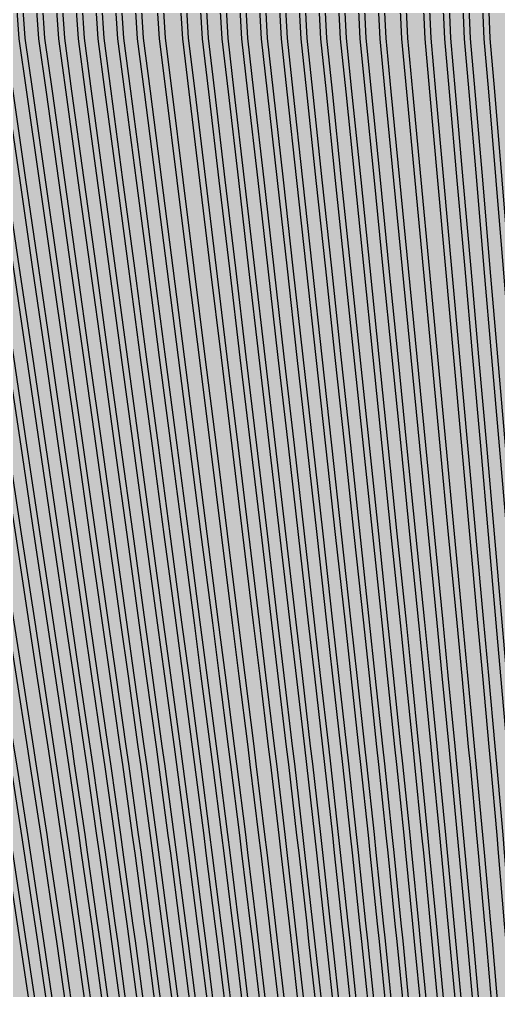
# Model space of a CAD drawing. Header units: metres. Extents: x -7220 to 10980, y -29667 to 1833.
# Drawn here: x 1483.4 to 1652.6, y -16540.7 to -16197.9 of the extents above; entities that cross this region are included whole.
import ezdxf

# ---------------------------------------------------------------- set-up
doc = ezdxf.new("R2010")
doc.units = ezdxf.units.M
doc.layers.add('Metal1', color=4, linetype='CONTINUOUS')
doc.layers.add('Polyimide', color=7, linetype='CONTINUOUS')

msp = doc.modelspace()

# ---------------------------------------------------------------- hatches: boundary and pattern name
at = {"layer": 'Polyimide'}
msp.add_hatch(color=7, dxfattribs=at).paths.add_polyline_path([(4099.45, -13861.55), (4142.64, -14152.77), (4214.18, -14438.35), (4313.36, -14715.55), (4439.24, -14981.69), (4590.59, -15234.21), (4765.97, -15470.68), (4963.68, -15688.82), (5181.82, -15886.53), (5418.29, -16061.91), (5670.81, -16213.26), (5936.95, -16339.14), (6214.15, -16438.32), (6499.73, -16509.85), (6790.95, -16553.05), (7085, -16567.5), (9980.38, -16567.5), (10058.79, -16571.35), (10136.45, -16582.87), (10212.6, -16601.95), (10286.52, -16628.4), (10357.49, -16661.96), (10424.83, -16702.32), (10487.89, -16749.09), (10546.06, -16801.81), (10598.78, -16859.98), (10645.55, -16923.04), (10685.91, -16990.38), (10719.48, -17061.35), (10745.93, -17135.27), (10765, -17211.43), (10776.52, -17289.08), (10780.38, -17367.5), (10780.38, -21957.3), (10741.61, -22012.91), (10705.97, -22070.59), (10673.58, -22130.14), (10644.53, -22191.39), (10618.92, -22254.16), (10596.82, -22318.25), (10578.3, -22383.46), (10563.41, -22449.6), (10552.21, -22516.46), (10544.72, -22583.84), (10540.97, -22651.53), (10540.97, -22719.32), (10544.72, -22787.01), (10552.21, -22854.38), (10563.41, -22921.24), (10578.3, -22987.38), (10596.82, -23052.6), (10618.92, -23116.68), (10644.53, -23179.45), (10673.58, -23240.71), (10705.97, -23300.26), (10741.61, -23357.93), (10780.38, -23413.54), (10780.38, -28667.5), (10776.52, -28745.91), (10765, -28823.57), (10745.93, -28899.73), (10719.48, -28973.65), (10685.91, -29044.62), (10645.55, -29111.96), (10598.78, -29175.01), (10546.06, -29233.19), (10487.89, -29285.91), (10424.83, -29332.68), (10357.49, -29373.04), (10286.52, -29406.6), (10212.6, -29433.05), (10136.45, -29452.13), (10058.79, -29463.65), (9980.38, -29467.5), (-6219.63, -29467.5), (-6298.04, -29463.65), (-6375.7, -29452.13), (-6451.85, -29433.05), (-6525.77, -29406.6), (-6596.74, -29373.04), (-6664.08, -29332.68), (-6727.14, -29285.91), (-6785.31, -29233.19), (-6838.03, -29175.01), (-6884.8, -29111.96), (-6925.16, -29044.62), (-6958.73, -28973.65), (-6985.18, -28899.73), (-7004.25, -28823.57), (-7015.77, -28745.91), (-7019.63, -28667.5), (-7019.63, -23426.32), (-6979.36, -23370.07), (-6942.33, -23311.63), (-6908.66, -23251.2), (-6878.45, -23188.96), (-6851.81, -23125.12), (-6828.81, -23059.88), (-6809.53, -22993.44), (-6794.04, -22926.02), (-6782.37, -22857.83), (-6774.57, -22789.09), (-6770.67, -22720.02), (-6770.67, -22650.84), (-6774.57, -22581.77), (-6782.37, -22513.03), (-6794.04, -22444.84), (-6809.53, -22377.42), (-6828.81, -22310.98), (-6851.81, -22245.74), (-6878.45, -22181.89), (-6908.66, -22119.66), (-6942.33, -22059.22), (-6979.36, -22000.79), (-7019.63, -21944.54), (-7019.63, -17367.5), (-7015.77, -17289.08), (-7004.25, -17211.43), (-6985.18, -17135.27), (-6958.73, -17061.35), (-6925.16, -16990.38), (-6884.8, -16923.04), (-6838.03, -16859.98), (-6785.31, -16801.81), (-6727.14, -16749.09), (-6664.08, -16702.32), (-6596.74, -16661.96), (-6525.77, -16628.4), (-6451.85, -16601.95), (-6375.7, -16582.87), (-6298.04, -16571.35), (-6219.63, -16567.5), (-3314, -16567.5), (-3019.95, -16553.05), (-2728.73, -16509.85), (-2443.15, -16438.32), (-2165.95, -16339.14), (-1899.81, -16213.26), (-1647.29, -16061.91), (-1410.82, -15886.53), (-1192.68, -15688.82), (-994.97, -15470.68), (-819.59, -15234.21), (-668.24, -14981.69), (-542.36, -14715.55), (-443.18, -14438.35), (-371.64, -14152.77), (-328.45, -13861.55), (-314, -13567.5), (-314, -13373.48), (-317.45, -13328.11), (-327.72, -13283.78), (-344.58, -13241.52), (-367.63, -13202.3), (-396.35, -13167.01), (-430.08, -13136.47), (-468.03, -13111.38), (-509.35, -13092.32), (-509.35, -13092.32), (-578.18, -13061.27), (-642.2, -13021.24), (-700.26, -12972.96), (-751.3, -12917.31), (-794.39, -12855.3), (-828.74, -12788.06), (-853.73, -12716.8), (-868.91, -12642.84), (-874, -12567.5), (-868.91, -12492.16), (-853.73, -12418.19), (-828.74, -12346.94), (-794.39, -12279.7), (-751.3, -12217.69), (-700.26, -12162.04), (-642.2, -12113.76), (-578.18, -12073.73), (-509.35, -12042.68), (-509.35, -12042.68), (-468.03, -12023.62), (-430.08, -11998.53), (-396.35, -11967.99), (-367.63, -11932.7), (-344.58, -11893.47), (-327.72, -11851.21), (-317.45, -11806.89), (-314, -11761.52), (-314, -11074.31), (-317.45, -11028.94), (-327.72, -10984.62), (-344.58, -10942.36), (-367.63, -10903.13), (-396.35, -10867.84), (-430.08, -10837.3), (-468.03, -10812.21), (-509.35, -10793.16), (-509.35, -10793.16), (-578.18, -10762.1), (-642.2, -10722.07), (-700.26, -10673.8), (-751.3, -10618.15), (-794.39, -10556.13), (-828.74, -10488.89), (-853.73, -10417.64), (-868.91, -10343.67), (-874, -10268.33), (-868.91, -10192.99), (-853.73, -10119.03), (-828.74, -10047.77), (-794.39, -9980.53), (-751.3, -9918.52), (-700.26, -9862.87), (-642.2, -9814.59), (-578.18, -9774.56), (-509.35, -9743.51), (-509.35, -9743.51), (-468.03, -9724.45), (-430.08, -9699.36), (-396.35, -9668.82), (-367.63, -9633.53), (-344.58, -9594.31), (-327.72, -9552.05), (-317.45, -9507.72), (-314, -9462.35), (-314, -8775.14), (-317.45, -8729.78), (-327.72, -8685.45), (-344.58, -8643.19), (-367.63, -8603.96), (-396.35, -8568.68), (-430.08, -8538.14), (-468.03, -8513.05), (-509.35, -8493.99), (-509.35, -8493.99), (-578.18, -8462.94), (-642.2, -8422.91), (-700.26, -8374.63), (-751.3, -8318.98), (-794.39, -8256.97), (-828.74, -8189.73), (-853.73, -8118.47), (-868.91, -8044.5), (-874, -7969.17), (-868.91, -7893.83), (-853.73, -7819.86), (-828.74, -7748.61), (-794.39, -7681.36), (-751.3, -7619.35), (-700.26, -7563.7), (-642.2, -7515.42), (-578.18, -7475.4), (-509.35, -7444.34), (-509.35, -7444.34), (-468.03, -7425.28), (-430.08, -7400.2), (-396.35, -7369.66), (-367.63, -7334.37), (-344.58, -7295.14), (-327.72, -7252.88), (-317.45, -7208.56), (-314, -7163.19), (-314, -6475.98), (-317.45, -6430.61), (-327.72, -6386.29), (-344.58, -6344.02), (-367.63, -6304.8), (-396.35, -6269.51), (-430.08, -6238.97), (-468.03, -6213.88), (-509.35, -6194.82), (-509.35, -6194.82), (-578.18, -6163.77), (-642.2, -6123.74), (-700.26, -6075.46), (-751.3, -6019.81), (-794.39, -5957.8), (-828.74, -5890.56), (-853.73, -5819.31), (-868.91, -5745.34), (-874, -5670), (-868.91, -5594.66), (-853.73, -5520.69), (-828.74, -5449.44), (-794.39, -5382.2), (-751.3, -5320.19), (-700.26, -5264.54), (-642.2, -5216.26), (-578.18, -5176.23), (-509.35, -5145.18), (-509.35, -5145.18), (-468.03, -5126.12), (-430.08, -5101.03), (-396.35, -5070.49), (-367.63, -5035.2), (-344.58, -4995.98), (-327.72, -4953.71), (-317.45, -4909.39), (-314, -4864.02), (-314, 380), (-314, 1532.5), (-269, 1532.5), (-268.78, 1525.63), (-268.1, 1518.79), (-266.98, 1512.02), (-265.42, 1505.32), (-263.43, 1498.75), (-261.01, 1492.32), (-258.17, 1486.06), (-254.93, 1480), (-251.3, 1474.17), (-247.3, 1468.58), (-242.94, 1463.27), (-238.25, 1458.25), (-233.23, 1453.56), (-227.92, 1449.2), (-222.33, 1445.2), (-216.5, 1441.57), (-210.44, 1438.33), (-204.18, 1435.49), (-197.75, 1433.07), (-191.18, 1431.08), (-184.48, 1429.52), (-177.71, 1428.4), (-170.87, 1427.72), (-164, 1427.5), (-157.13, 1427.72), (-150.29, 1428.4), (-143.52, 1429.52), (-136.82, 1431.08), (-130.25, 1433.07), (-123.82, 1435.49), (-117.56, 1438.33), (-111.5, 1441.57), (-105.67, 1445.2), (-100.08, 1449.2), (-94.77, 1453.56), (-89.75, 1458.25), (-85.06, 1463.27), (-80.7, 1468.58), (-76.7, 1474.17), (-73.07, 1480), (-69.83, 1486.06), (-66.99, 1492.32), (-64.57, 1498.75), (-62.58, 1505.32), (-61.02, 1512.02), (-59.9, 1518.79), (-59.22, 1525.63), (-59, 1532.5), (1786, 1532.5), (3835, 1532.5), (3835.21, 1539.04), (3835.86, 1545.55), (3836.92, 1552.01), (3838.41, 1558.38), (3840.31, 1564.64), (3842.61, 1570.77), (3845.31, 1576.73), (3848.4, 1582.5), (3851.85, 1588.06), (3855.66, 1593.38), (3859.82, 1598.43), (3864.29, 1603.21), (3869.07, 1607.68), (3874.12, 1611.84), (3879.44, 1615.65), (3885, 1619.1), (3890.77, 1622.19), (3896.73, 1624.89), (3902.86, 1627.19), (3909.12, 1629.09), (3915.49, 1630.58), (3921.95, 1631.64), (3928.46, 1632.29), (3935, 1632.5), (3941.54, 1632.29), (3948.05, 1631.64), (3954.51, 1630.58), (3960.88, 1629.09), (3967.14, 1627.19), (3973.27, 1624.89), (3979.23, 1622.19), (3985, 1619.1), (3990.56, 1615.65), (3995.88, 1611.84), (4000.93, 1607.68), (4005.71, 1603.21), (4010.18, 1598.43), (4014.34, 1593.38), (4018.15, 1588.06), (4021.6, 1582.5), (4024.69, 1576.73), (4027.39, 1570.77), (4029.69, 1564.64), (4031.59, 1558.38), (4033.08, 1552.01), (4034.14, 1545.55), (4034.79, 1539.04), (4035, 1532.5), (4085, 1532.5), (4085, 380), (4085, 330), (4085, -4864.02), (4088.45, -4909.39), (4098.72, -4953.71), (4115.58, -4995.98), (4138.63, -5035.2), (4167.35, -5070.49), (4201.08, -5101.03), (4239.03, -5126.12), (4280.35, -5145.18), (4280.35, -5145.18), (4349.18, -5176.23), (4413.2, -5216.26), (4471.26, -5264.54), (4522.3, -5320.19), (4565.39, -5382.2), (4599.74, -5449.44), (4624.73, -5520.69), (4639.91, -5594.66), (4645, -5670), (4639.91, -5745.34), (4624.73, -5819.31), (4599.74, -5890.56), (4565.39, -5957.8), (4522.3, -6019.81), (4471.26, -6075.46), (4413.2, -6123.74), (4349.18, -6163.77), (4280.35, -6194.82), (4239.03, -6213.88), (4201.08, -6238.97), (4167.35, -6269.51), (4138.63, -6304.8), (4115.58, -6344.02), (4098.72, -6386.29), (4088.45, -6430.61), (4085, -6475.98), (4085, -13567.5), (4099.45, -13861.55)])

# ---------------------------------------------------------------- linework, layer by layer
at = {"layer": 'Metal1'}
for points in [[(1487.37, -16548.42), (1483.66, -16523.43), (1482.72, -16517.18), (1478.88, -16492.2), (1477.91, -16485.94), (1473.95, -16460.96), (1472.95, -16454.71), (1468.92, -16429.72), (1465.88, -16410.97), (1460.83, -16379.73), (1455.78, -16348.49), (1450.73, -16317.25), (1445.67, -16286.01), (1440.62, -16254.76), (1435.57, -16223.52), (1432.53, -16204.74), (1430.48, -16179.51), (1429.75, -15692.12)], [(1433.25, -15692.12), (1432.52, -16179.42), (1434.51, -16204.5), (1437.54, -16223.2), (1442.59, -16254.45), (1447.65, -16285.69), (1452.7, -16316.93), (1457.75, -16348.17), (1462.81, -16379.41), (1467.86, -16410.65), (1470.89, -16429.4), (1474.92, -16454.39), (1475.93, -16460.65), (1479.88, -16485.63), (1480.86, -16491.89), (1484.69, -16516.88), (1485.64, -16523.14), (1489.35, -16548.12)], [(1493.54, -16548.41), (1489.88, -16523.43), (1488.95, -16517.18), (1485.17, -16492.2), (1484.21, -16485.94), (1480.31, -16460.96), (1479.32, -16454.7), (1475.35, -16429.71), (1472.37, -16410.97), (1467.39, -16379.73), (1462.41, -16348.48), (1457.43, -16317.24), (1452.45, -16286), (1447.47, -16254.76), (1442.49, -16223.52), (1439.5, -16204.74), (1437.48, -16179.51), (1436.75, -15692.12)], [(1440.25, -15692.12), (1439.52, -16179.43), (1441.49, -16204.5), (1444.47, -16223.21), (1449.45, -16254.45), (1454.42, -16285.69), (1459.4, -16316.93), (1464.38, -16348.17), (1469.36, -16379.41), (1474.34, -16410.65), (1477.33, -16429.4), (1481.3, -16454.39), (1482.29, -16460.65), (1486.19, -16485.63), (1487.15, -16491.89), (1490.93, -16516.88), (1491.86, -16523.14), (1495.52, -16548.13)], [(1500.14, -16548.41), (1496.56, -16523.43), (1495.65, -16517.17), (1491.95, -16492.19), (1491, -16485.94), (1487.19, -16460.96), (1486.22, -16454.7), (1482.33, -16429.71), (1479.4, -16410.96), (1474.52, -16379.72), (1469.65, -16348.48), (1464.77, -16317.24), (1459.89, -16286), (1455.02, -16254.76), (1450.14, -16223.52), (1447.21, -16204.74), (1445.23, -16179.51), (1444.5, -15692.12)], [(1448, -15692.12), (1447.27, -16179.44), (1449.19, -16204.5), (1452.12, -16223.21), (1456.99, -16254.45), (1461.87, -16285.69), (1466.75, -16316.93), (1471.62, -16348.17), (1476.5, -16379.41), (1481.38, -16410.66), (1484.3, -16429.4), (1488.19, -16454.39), (1489.16, -16460.65), (1492.98, -16485.64), (1493.92, -16491.9), (1497.63, -16516.88), (1498.54, -16523.14), (1502.12, -16548.13)], [(1507.04, -16548.41), (1503.54, -16523.42), (1502.65, -16517.17), (1499.04, -16492.19), (1498.12, -16485.93), (1494.4, -16460.95), (1493.45, -16454.7), (1489.66, -16429.71), (1486.81, -16410.96), (1482.05, -16379.72), (1477.29, -16348.48), (1472.54, -16317.24), (1467.78, -16286), (1463.02, -16254.76), (1458.27, -16223.51), (1455.41, -16204.73), (1453.48, -16179.52), (1452.75, -15692.12)], [(1456.25, -15692.12), (1455.52, -16179.44), (1457.4, -16204.51), (1460.25, -16223.21), (1465, -16254.45), (1469.76, -16285.7), (1474.52, -16316.94), (1479.27, -16348.18), (1484.03, -16379.42), (1488.79, -16410.66), (1491.64, -16429.41), (1495.43, -16454.4), (1496.38, -16460.65), (1500.1, -16485.64), (1501.02, -16491.9), (1504.63, -16516.89), (1505.52, -16523.14), (1509.02, -16548.13)], [(1513.2, -16548.4), (1509.76, -16523.42), (1508.89, -16517.17), (1505.33, -16492.19), (1504.43, -16485.93), (1500.76, -16460.95), (1499.83, -16454.69), (1496.1, -16429.7), (1493.29, -16410.96), (1488.61, -16379.72), (1483.92, -16348.48), (1479.24, -16317.23), (1474.56, -16285.99), (1469.88, -16254.75), (1465.19, -16223.51), (1462.38, -16204.73), (1460.48, -16179.52), (1459.75, -15692.12)], [(1463.25, -15692.12), (1462.52, -16179.45), (1464.37, -16204.51), (1467.17, -16223.22), (1471.85, -16254.46), (1476.54, -16285.7), (1481.22, -16316.94), (1485.9, -16348.18), (1490.58, -16379.42), (1495.27, -16410.66), (1498.08, -16429.41), (1501.81, -16454.4), (1502.74, -16460.66), (1506.41, -16485.64), (1507.31, -16491.9), (1510.87, -16516.89), (1511.74, -16523.15), (1515.18, -16548.13)], [(1519.37, -16548.4), (1515.98, -16523.42), (1515.12, -16517.17), (1511.62, -16492.18), (1510.73, -16485.93), (1507.13, -16460.95), (1506.21, -16454.69), (1502.53, -16429.7), (1499.77, -16410.96), (1495.16, -16379.71), (1490.55, -16348.47), (1485.94, -16317.23), (1481.34, -16285.99), (1476.73, -16254.75), (1472.12, -16223.51), (1469.35, -16204.73), (1467.48, -16179.53), (1466.75, -15692.12)], [(1470.25, -15692.12), (1469.52, -16179.45), (1471.34, -16204.51), (1474.1, -16223.22), (1478.71, -16254.46), (1483.31, -16285.7), (1487.92, -16316.94), (1492.53, -16348.18), (1497.14, -16379.42), (1501.75, -16410.66), (1504.51, -16429.41), (1508.19, -16454.4), (1509.11, -16460.66), (1512.71, -16485.65), (1513.6, -16491.9), (1517.1, -16516.89), (1517.96, -16523.15), (1521.35, -16548.14)], [(1525.53, -16548.4), (1522.2, -16523.42), (1521.36, -16517.16), (1517.91, -16492.18), (1517.04, -16485.93), (1513.49, -16460.94), (1512.59, -16454.69), (1508.97, -16429.7), (1506.25, -16410.95), (1501.72, -16379.71), (1497.18, -16348.47), (1492.65, -16317.23), (1488.11, -16285.99), (1483.58, -16254.75), (1479.04, -16223.51), (1476.32, -16204.73), (1474.48, -16179.53), (1473.75, -15692.12)], [(1477.25, -15692.12), (1476.52, -16179.46), (1478.31, -16204.51), (1481.02, -16223.22), (1485.56, -16254.46), (1490.09, -16285.7), (1494.63, -16316.94), (1499.16, -16348.18), (1503.7, -16379.42), (1508.23, -16410.67), (1510.95, -16429.41), (1514.57, -16454.4), (1515.47, -16460.66), (1519.02, -16485.65), (1519.89, -16491.91), (1523.34, -16516.89), (1524.18, -16523.15), (1527.52, -16548.14)], [(1531.7, -16548.4), (1528.42, -16523.41), (1527.59, -16517.16), (1524.2, -16492.18), (1523.34, -16485.92), (1519.85, -16460.94), (1518.96, -16454.69), (1515.41, -16429.7), (1512.73, -16410.95), (1508.27, -16379.71), (1503.81, -16348.47), (1499.35, -16317.23), (1494.89, -16285.99), (1490.43, -16254.75), (1485.97, -16223.51), (1483.29, -16204.73), (1481.48, -16179.54), (1480.75, -15692.12)], [(1484.25, -15692.12), (1483.52, -16179.46), (1485.28, -16204.51), (1487.95, -16223.22), (1492.41, -16254.46), (1496.87, -16285.7), (1501.33, -16316.95), (1505.79, -16348.19), (1510.25, -16379.43), (1514.71, -16410.67), (1517.39, -16429.41), (1520.94, -16454.41), (1521.83, -16460.66), (1525.32, -16485.65), (1526.19, -16491.91), (1529.57, -16516.9), (1530.41, -16523.15), (1533.68, -16548.14)], [(1537.87, -16548.4), (1534.64, -16523.41), (1533.82, -16517.16), (1530.49, -16492.18), (1529.65, -16485.92), (1526.21, -16460.94), (1525.34, -16454.68), (1521.84, -16429.69), (1519.21, -16410.95), (1514.83, -16379.71), (1510.44, -16348.47), (1506.05, -16317.23), (1501.67, -16285.98), (1497.28, -16254.74), (1492.9, -16223.5), (1490.26, -16204.72), (1488.48, -16179.54), (1487.75, -15692.12)], [(1491.25, -15692.12), (1490.52, -16179.47), (1492.25, -16204.51), (1494.88, -16223.22), (1499.26, -16254.47), (1503.65, -16285.71), (1508.03, -16316.95), (1512.42, -16348.19), (1516.81, -16379.43), (1521.19, -16410.67), (1523.82, -16429.42), (1527.32, -16454.41), (1528.19, -16460.66), (1531.63, -16485.65), (1532.48, -16491.91), (1535.81, -16516.9), (1536.63, -16523.15), (1539.85, -16548.14)], [(1544.03, -16548.39), (1540.86, -16523.41), (1540.06, -16517.16), (1536.78, -16492.17), (1535.95, -16485.92), (1532.58, -16460.94), (1531.72, -16454.68), (1528.28, -16429.69), (1525.69, -16410.95), (1521.38, -16379.71), (1517.07, -16348.46), (1512.76, -16317.22), (1508.45, -16285.98), (1504.13, -16254.74), (1499.82, -16223.5), (1497.23, -16204.72), (1495.48, -16179.54), (1494.75, -15692.12)], [(1498.25, -15692.12), (1497.52, -16179.47), (1499.22, -16204.52), (1501.8, -16223.23), (1506.11, -16254.47), (1510.43, -16285.71), (1514.74, -16316.95), (1519.05, -16348.19), (1523.36, -16379.43), (1527.67, -16410.67), (1530.26, -16429.42), (1533.7, -16454.41), (1534.56, -16460.67), (1537.93, -16485.65), (1538.77, -16491.91), (1542.04, -16516.9), (1542.85, -16523.16), (1546.02, -16548.14)], [(1550.2, -16548.39), (1547.08, -16523.41), (1546.29, -16517.16), (1543.07, -16492.17), (1542.26, -16485.92), (1538.94, -16460.93), (1538.1, -16454.68), (1534.72, -16429.69), (1532.17, -16410.94), (1527.94, -16379.7), (1523.7, -16348.46), (1519.46, -16317.22), (1515.22, -16285.98), (1510.98, -16254.74), (1506.75, -16223.5), (1504.2, -16204.72), (1502.48, -16179.55), (1501.75, -15692.12)], [(1505.25, -15692.12), (1504.52, -16179.48), (1506.19, -16204.52), (1508.73, -16223.23), (1512.97, -16254.47), (1517.2, -16285.71), (1521.44, -16316.95), (1525.68, -16348.19), (1529.92, -16379.43), (1534.16, -16410.67), (1536.7, -16429.42), (1540.08, -16454.41), (1540.92, -16460.67), (1544.24, -16485.66), (1545.06, -16491.91), (1548.28, -16516.9), (1549.07, -16523.16), (1552.18, -16548.15)], [(1556.36, -16548.39), (1553.3, -16523.41), (1552.53, -16517.15), (1549.37, -16492.17), (1548.56, -16485.92), (1545.3, -16460.93), (1544.47, -16454.68), (1541.15, -16429.69), (1538.66, -16410.94), (1534.49, -16379.7), (1530.33, -16348.46), (1526.16, -16317.22), (1522, -16285.98), (1517.84, -16254.74), (1513.67, -16223.5), (1511.17, -16204.72), (1509.48, -16179.55), (1508.75, -15692.12)], [(1512.25, -15692.12), (1511.52, -16179.48), (1513.16, -16204.52), (1515.66, -16223.23), (1519.82, -16254.47), (1523.98, -16285.71), (1528.15, -16316.95), (1532.31, -16348.2), (1536.47, -16379.44), (1540.64, -16410.68), (1543.14, -16429.42), (1546.46, -16454.42), (1547.28, -16460.67), (1550.55, -16485.66), (1551.35, -16491.92), (1554.51, -16516.9), (1555.29, -16523.16), (1558.35, -16548.15)], [(1562.53, -16548.39), (1559.52, -16523.4), (1558.76, -16517.15), (1555.66, -16492.17), (1554.87, -16485.91), (1551.66, -16460.93), (1550.85, -16454.68), (1547.59, -16429.68), (1545.14, -16410.94), (1541.05, -16379.7), (1536.96, -16348.46), (1532.87, -16317.22), (1528.78, -16285.98), (1524.69, -16254.73), (1520.6, -16223.49), (1518.14, -16204.72), (1516.48, -16179.55), (1515.75, -15692.12)], [(1519.25, -15692.12), (1518.52, -16179.49), (1520.13, -16204.52), (1522.58, -16223.23), (1526.67, -16254.47), (1530.76, -16285.72), (1534.85, -16316.96), (1538.94, -16348.2), (1543.03, -16379.44), (1547.12, -16410.68), (1549.57, -16429.43), (1552.83, -16454.42), (1553.65, -16460.67), (1556.85, -16485.66), (1557.64, -16491.92), (1560.74, -16516.91), (1561.51, -16523.16), (1564.51, -16548.15)], [(1568.69, -16548.39), (1565.74, -16523.4), (1564.99, -16517.15), (1561.95, -16492.16), (1561.17, -16485.91), (1558.03, -16460.93), (1557.23, -16454.67), (1554.03, -16429.68), (1551.62, -16410.94), (1547.6, -16379.7), (1543.59, -16348.45), (1539.57, -16317.21), (1535.55, -16285.97), (1531.54, -16254.73), (1527.52, -16223.49), (1525.11, -16204.72), (1523.48, -16179.56), (1522.75, -15692.12)], [(1526.25, -15692.12), (1525.52, -16179.49), (1527.1, -16204.52), (1529.51, -16223.24), (1533.52, -16254.48), (1537.54, -16285.72), (1541.55, -16316.96), (1545.57, -16348.2), (1549.59, -16379.44), (1553.6, -16410.68), (1556.01, -16429.43), (1559.21, -16454.42), (1560.01, -16460.67), (1563.16, -16485.66), (1563.93, -16491.92), (1566.98, -16516.91), (1567.73, -16523.16), (1570.68, -16548.15)], [(1575.3, -16548.38), (1572.42, -16523.4), (1571.69, -16517.15), (1568.72, -16492.16), (1567.96, -16485.91), (1564.9, -16460.92), (1564.12, -16454.67), (1561, -16429.68), (1558.65, -16410.93), (1554.74, -16379.69), (1550.83, -16348.45), (1546.91, -16317.21), (1543, -16285.97), (1539.09, -16254.73), (1535.17, -16223.49), (1532.82, -16204.71), (1531.23, -16179.56), (1530.5, -15692.12)], [(1534, -15692.12), (1533.27, -16179.5), (1534.81, -16204.53), (1537.16, -16223.24), (1541.07, -16254.48), (1544.98, -16285.72), (1548.9, -16316.96), (1552.81, -16348.2), (1556.72, -16379.44), (1560.64, -16410.68), (1562.99, -16429.43), (1566.11, -16454.42), (1566.89, -16460.68), (1569.95, -16485.67), (1570.71, -16491.92), (1573.68, -16516.91), (1574.41, -16523.17), (1577.28, -16548.16)], [(1582.19, -16548.38), (1579.4, -16523.39), (1578.7, -16517.14), (1575.82, -16492.16), (1575.08, -16485.9), (1572.12, -16460.92), (1571.36, -16454.67), (1568.34, -16429.68), (1566.06, -16410.93), (1562.27, -16379.69), (1558.47, -16348.45), (1554.68, -16317.21), (1550.89, -16285.97), (1547.09, -16254.73), (1543.3, -16223.48), (1541.02, -16204.71), (1539.48, -16179.57), (1538.75, -15692.12)], [(1542.25, -15692.12), (1541.52, -16179.5), (1543.01, -16204.53), (1545.29, -16223.24), (1549.08, -16254.48), (1552.87, -16285.73), (1556.67, -16316.97), (1560.46, -16348.21), (1564.25, -16379.45), (1568.05, -16410.69), (1570.32, -16429.43), (1573.35, -16454.43), (1574.1, -16460.68), (1577.07, -16485.67), (1577.8, -16491.93), (1580.68, -16516.91), (1581.39, -16523.17), (1584.18, -16548.16)], [(1588.36, -16548.38), (1585.63, -16523.39), (1584.93, -16517.14), (1582.11, -16492.15), (1581.39, -16485.9), (1578.48, -16460.92), (1577.74, -16454.66), (1574.77, -16429.67), (1572.54, -16410.93), (1568.82, -16379.69), (1565.1, -16348.45), (1561.38, -16317.2), (1557.66, -16285.96), (1553.95, -16254.72), (1550.23, -16223.48), (1547.99, -16204.71), (1546.48, -16179.57), (1545.75, -15692.12)], [(1549.25, -15692.12), (1548.52, -16179.51), (1549.98, -16204.53), (1552.21, -16223.25), (1555.93, -16254.49), (1559.65, -16285.73), (1563.37, -16316.97), (1567.09, -16348.21), (1570.81, -16379.45), (1574.53, -16410.69), (1576.76, -16429.44), (1579.72, -16454.43), (1580.46, -16460.68), (1583.38, -16485.67), (1584.09, -16491.93), (1586.92, -16516.92), (1587.61, -16523.17), (1590.35, -16548.16)], [(1594.52, -16548.38), (1591.85, -16523.39), (1591.16, -16517.14), (1588.4, -16492.15), (1587.69, -16485.9), (1584.84, -16460.91), (1584.12, -16454.66), (1581.21, -16429.67), (1579.02, -16410.93), (1575.38, -16379.68), (1571.73, -16348.44), (1568.09, -16317.2), (1564.44, -16285.96), (1560.8, -16254.72), (1557.15, -16223.48), (1554.96, -16204.71), (1553.48, -16179.57), (1552.75, -15692.12)], [(1556.25, -15692.12), (1555.52, -16179.51), (1556.95, -16204.53), (1559.14, -16223.25), (1562.78, -16254.49), (1566.43, -16285.73), (1570.07, -16316.97), (1573.72, -16348.21), (1577.36, -16379.45), (1581.01, -16410.69), (1583.2, -16429.44), (1586.1, -16454.43), (1586.83, -16460.69), (1589.68, -16485.67), (1590.39, -16491.93), (1593.15, -16516.92), (1593.83, -16523.17), (1596.51, -16548.16)], [(1600.69, -16548.37), (1598.07, -16523.39), (1597.4, -16517.14), (1594.69, -16492.15), (1594, -16485.9), (1591.2, -16460.91), (1590.49, -16454.66), (1587.65, -16429.67), (1585.5, -16410.92), (1581.93, -16379.68), (1578.36, -16348.44), (1574.79, -16317.2), (1571.22, -16285.96), (1567.65, -16254.72), (1564.08, -16223.48), (1561.93, -16204.7), (1560.48, -16179.57), (1559.75, -15692.12)], [(1563.25, -15692.12), (1562.52, -16179.52), (1563.93, -16204.53), (1566.06, -16223.25), (1569.64, -16254.49), (1573.21, -16285.73), (1576.78, -16316.97), (1580.35, -16348.21), (1583.92, -16379.45), (1587.49, -16410.7), (1589.63, -16429.44), (1592.48, -16454.43), (1593.19, -16460.69), (1595.99, -16485.68), (1596.68, -16491.93), (1599.39, -16516.92), (1600.05, -16523.18), (1602.68, -16548.17)], [(1606.86, -16548.37), (1604.29, -16523.38), (1603.63, -16517.13), (1600.98, -16492.15), (1600.3, -16485.9), (1597.57, -16460.91), (1596.87, -16454.66), (1594.08, -16429.67), (1591.98, -16410.92), (1588.49, -16379.68), (1584.99, -16348.44), (1581.49, -16317.2), (1578, -16285.96), (1574.5, -16254.72), (1571, -16223.48), (1568.9, -16204.7), (1567.48, -16179.58), (1566.75, -15692.12)], [(1570.25, -15692.12), (1569.52, -16179.52), (1570.9, -16204.54), (1572.99, -16223.25), (1576.49, -16254.49), (1579.98, -16285.73), (1583.48, -16316.98), (1586.98, -16348.22), (1590.47, -16379.46), (1593.97, -16410.7), (1596.07, -16429.44), (1598.86, -16454.44), (1599.55, -16460.69), (1602.29, -16485.68), (1602.97, -16491.93), (1605.62, -16516.92), (1606.28, -16523.18), (1608.85, -16548.17)], [(1613.02, -16548.37), (1610.51, -16523.38), (1609.87, -16517.13), (1607.27, -16492.14), (1606.61, -16485.89), (1603.93, -16460.91), (1603.25, -16454.65), (1600.52, -16429.66), (1598.47, -16410.92), (1595.04, -16379.68), (1591.62, -16348.44), (1588.2, -16317.2), (1584.77, -16285.95), (1581.35, -16254.71), (1577.93, -16223.47), (1575.87, -16204.7), (1574.48, -16179.58), (1573.75, -15692.12)], [(1577.25, -15692.12), (1576.52, -16179.52), (1577.87, -16204.54), (1579.92, -16223.25), (1583.34, -16254.5), (1586.76, -16285.74), (1590.18, -16316.98), (1593.61, -16348.22), (1597.03, -16379.46), (1600.45, -16410.7), (1602.51, -16429.45), (1605.24, -16454.44), (1605.92, -16460.69), (1608.6, -16485.68), (1609.26, -16491.94), (1611.86, -16516.93), (1612.5, -16523.18), (1615.01, -16548.17)], [(1619.19, -16548.37), (1616.73, -16523.38), (1616.1, -16517.13), (1613.56, -16492.14), (1612.91, -16485.89), (1610.29, -16460.9), (1609.63, -16454.65), (1606.96, -16429.66), (1604.95, -16410.92), (1601.6, -16379.67), (1598.25, -16348.43), (1594.9, -16317.19), (1591.55, -16285.95), (1588.2, -16254.71), (1584.85, -16223.47), (1582.84, -16204.7), (1581.48, -16179.58), (1580.75, -15692.12)], [(1584.25, -15692.12), (1583.52, -16179.53), (1584.84, -16204.54), (1586.84, -16223.26), (1590.19, -16254.5), (1593.54, -16285.74), (1596.89, -16316.98), (1600.24, -16348.22), (1603.59, -16379.46), (1606.93, -16410.7), (1608.94, -16429.45), (1611.61, -16454.44), (1612.28, -16460.69), (1614.9, -16485.68), (1615.55, -16491.94), (1618.09, -16516.93), (1618.72, -16523.18), (1621.18, -16548.17)], [(1625.35, -16548.36), (1622.95, -16523.38), (1622.34, -16517.13), (1619.85, -16492.14), (1619.22, -16485.89), (1616.65, -16460.9), (1616, -16454.65), (1613.39, -16429.66), (1611.43, -16410.91), (1608.15, -16379.67), (1604.88, -16348.43), (1601.6, -16317.19), (1598.33, -16285.95), (1595.05, -16254.71), (1591.78, -16223.47), (1589.81, -16204.7), (1588.48, -16179.58), (1587.75, -15692.12)], [(1591.25, -15692.12), (1590.52, -16179.53), (1591.81, -16204.54), (1593.77, -16223.26), (1597.04, -16254.5), (1600.32, -16285.74), (1603.59, -16316.98), (1606.87, -16348.22), (1610.14, -16379.46), (1613.42, -16410.71), (1615.38, -16429.45), (1617.99, -16454.44), (1618.64, -16460.7), (1621.21, -16485.69), (1621.84, -16491.94), (1624.33, -16516.93), (1624.94, -16523.18), (1627.34, -16548.17)], [(1631.52, -16548.36), (1629.17, -16523.37), (1628.57, -16517.12), (1626.14, -16492.14), (1625.52, -16485.89), (1623.02, -16460.9), (1622.38, -16454.65), (1619.83, -16429.66), (1617.91, -16410.91), (1614.71, -16379.67), (1611.51, -16348.43), (1608.31, -16317.19), (1605.11, -16285.95), (1601.91, -16254.71), (1598.71, -16223.47), (1596.78, -16204.7), (1595.48, -16179.59), (1594.75, -15692.12)], [(1598.25, -15692.12), (1597.52, -16179.54), (1598.78, -16204.54), (1600.7, -16223.26), (1603.9, -16254.5), (1607.1, -16285.74), (1610.3, -16316.98), (1613.5, -16348.23), (1616.7, -16379.47), (1619.9, -16410.71), (1621.82, -16429.45), (1624.37, -16454.45), (1625.01, -16460.7), (1627.51, -16485.69), (1628.13, -16491.94), (1630.56, -16516.93), (1631.16, -16523.19), (1633.51, -16548.18)], [(1637.68, -16548.36), (1635.39, -16523.37), (1634.8, -16517.12), (1632.43, -16492.13), (1631.83, -16485.88), (1629.38, -16460.9), (1628.76, -16454.65), (1626.27, -16429.65), (1624.39, -16410.91), (1621.26, -16379.67), (1618.14, -16348.43), (1615.01, -16317.19), (1611.88, -16285.95), (1608.76, -16254.7), (1605.63, -16223.46), (1603.75, -16204.69), (1602.48, -16179.59), (1601.75, -15692.12)], [(1605.25, -15692.12), (1604.52, -16179.54), (1605.75, -16204.54), (1607.62, -16223.26), (1610.75, -16254.51), (1613.87, -16285.75), (1617, -16316.99), (1620.13, -16348.23), (1623.25, -16379.47), (1626.38, -16410.71), (1628.26, -16429.46), (1630.75, -16454.45), (1631.37, -16460.7), (1633.82, -16485.69), (1634.42, -16491.94), (1636.79, -16516.93), (1637.38, -16523.19), (1639.68, -16548.18)], [(1643.85, -16548.36), (1641.61, -16523.37), (1641.04, -16517.12), (1638.72, -16492.13), (1638.13, -16485.88), (1635.74, -16460.89), (1635.14, -16454.64), (1632.7, -16429.65), (1630.87, -16410.91), (1627.82, -16379.67), (1624.77, -16348.42), (1621.71, -16317.18), (1618.66, -16285.94), (1615.61, -16254.7), (1612.56, -16223.46), (1610.72, -16204.69), (1609.48, -16179.59), (1608.75, -15692.12)], [(1612.25, -15692.12), (1611.52, -16179.54), (1612.72, -16204.55), (1614.55, -16223.27), (1617.6, -16254.51), (1620.65, -16285.75), (1623.7, -16316.99), (1626.76, -16348.23), (1629.81, -16379.47), (1632.86, -16410.71), (1634.69, -16429.46), (1637.13, -16454.45), (1637.73, -16460.7), (1640.12, -16485.69), (1640.71, -16491.95), (1643.03, -16516.94), (1643.6, -16523.19), (1645.84, -16548.18)], [(1650.45, -16548.36), (1648.29, -16523.37), (1647.73, -16517.12), (1645.5, -16492.13), (1644.93, -16485.88), (1642.62, -16460.89), (1642.03, -16454.64), (1639.68, -16429.65), (1637.91, -16410.9), (1634.96, -16379.66), (1632.01, -16348.42), (1629.06, -16317.18), (1626.11, -16285.94), (1623.16, -16254.7), (1620.2, -16223.46), (1618.43, -16204.69), (1617.23, -16179.59), (1616.5, -15692.12)], [(1620, -15692.12), (1619.27, -16179.55), (1620.43, -16204.55), (1622.2, -16223.27), (1625.15, -16254.51), (1628.1, -16285.75), (1631.05, -16316.99), (1634, -16348.23), (1636.95, -16379.47), (1639.9, -16410.72), (1641.67, -16429.46), (1644.02, -16454.45), (1644.61, -16460.71), (1646.92, -16485.7), (1647.49, -16491.95), (1649.73, -16516.94), (1650.28, -16523.19), (1652.45, -16548.18)], [(1657.35, -16548.35), (1655.27, -16523.36), (1654.74, -16517.11), (1652.59, -16492.12), (1652.05, -16485.88), (1649.83, -16460.89), (1649.27, -16454.64), (1647.01, -16429.64), (1645.31, -16410.9), (1642.48, -16379.66), (1639.65, -16348.42), (1636.82, -16317.18), (1633.99, -16285.94), (1631.16, -16254.69), (1628.33, -16223.45), (1626.63, -16204.69), (1625.48, -16179.6), (1624.75, -15692.12)], [(1628.25, -15692.12), (1627.52, -16179.55), (1628.63, -16204.55), (1630.33, -16223.27), (1633.16, -16254.51), (1635.99, -16285.76), (1638.82, -16317), (1641.65, -16348.24), (1644.48, -16379.48), (1647.31, -16410.72), (1649, -16429.46), (1651.26, -16454.46), (1651.82, -16460.71), (1654.04, -16485.7), (1654.58, -16491.95), (1656.73, -16516.94), (1657.26, -16523.2), (1659.34, -16548.19)], [(1663.51, -16548.35), (1661.49, -16523.36), (1660.97, -16517.11), (1658.88, -16492.12), (1658.35, -16485.87), (1656.19, -16460.88), (1655.65, -16454.63), (1653.45, -16429.64), (1651.79, -16410.9), (1649.04, -16379.66), (1646.28, -16348.42), (1643.53, -16317.17), (1640.77, -16285.93), (1638.02, -16254.69), (1635.26, -16223.45), (1633.6, -16204.69), (1632.48, -16179.6), (1631.75, -15692.12)], [(1635.25, -15692.12), (1634.52, -16179.56), (1635.6, -16204.55), (1637.25, -16223.28), (1640.01, -16254.52), (1642.76, -16285.76), (1645.52, -16317), (1648.28, -16348.24), (1651.03, -16379.48), (1653.79, -16410.72), (1655.44, -16429.47), (1657.64, -16454.46), (1658.19, -16460.71), (1660.34, -16485.7), (1660.88, -16491.95), (1662.97, -16516.95), (1663.48, -16523.2), (1665.51, -16548.19)], [(1669.68, -16548.35), (1667.71, -16523.36), (1667.21, -16517.11), (1665.17, -16492.12), (1664.66, -16485.87), (1662.56, -16460.88), (1662.02, -16454.63), (1659.88, -16429.64), (1658.28, -16410.89), (1655.59, -16379.65), (1652.91, -16348.41), (1650.23, -16317.17), (1647.55, -16285.93), (1644.87, -16254.69), (1642.19, -16223.45), (1640.57, -16204.68), (1639.48, -16179.6), (1638.75, -15692.12)], [(1642.25, -15692.12), (1641.52, -16179.56), (1642.57, -16204.56), (1644.18, -16223.28), (1646.86, -16254.52), (1649.54, -16285.76), (1652.22, -16317), (1654.9, -16348.24), (1657.59, -16379.48), (1660.27, -16410.72), (1661.88, -16429.47), (1664.02, -16454.46), (1664.55, -16460.71), (1666.65, -16485.7), (1667.17, -16491.96), (1669.2, -16516.95), (1669.7, -16523.2), (1671.67, -16548.19)], [(1675.85, -16548.35), (1673.93, -16523.36), (1673.44, -16517.11), (1671.46, -16492.12), (1670.96, -16485.87), (1668.92, -16460.88), (1668.4, -16454.63), (1666.32, -16429.64), (1664.76, -16410.89), (1662.15, -16379.65), (1659.54, -16348.41), (1656.93, -16317.17), (1654.33, -16285.93), (1651.72, -16254.69), (1649.11, -16223.45), (1647.54, -16204.68), (1646.48, -16179.6), (1645.75, -15692.12)], [(1649.25, -15692.12), (1648.52, -16179.56), (1649.54, -16204.56), (1651.1, -16223.28), (1653.71, -16254.52), (1656.32, -16285.76), (1658.93, -16317), (1661.53, -16348.24), (1664.14, -16379.49), (1666.75, -16410.73), (1668.31, -16429.47), (1670.39, -16454.46), (1670.91, -16460.72), (1672.95, -16485.71), (1673.46, -16491.96), (1675.44, -16516.95), (1675.92, -16523.2), (1677.84, -16548.19)]]:
    msp.add_lwpolyline(points, dxfattribs=at)

doc.saveas('drawing.dxf')
